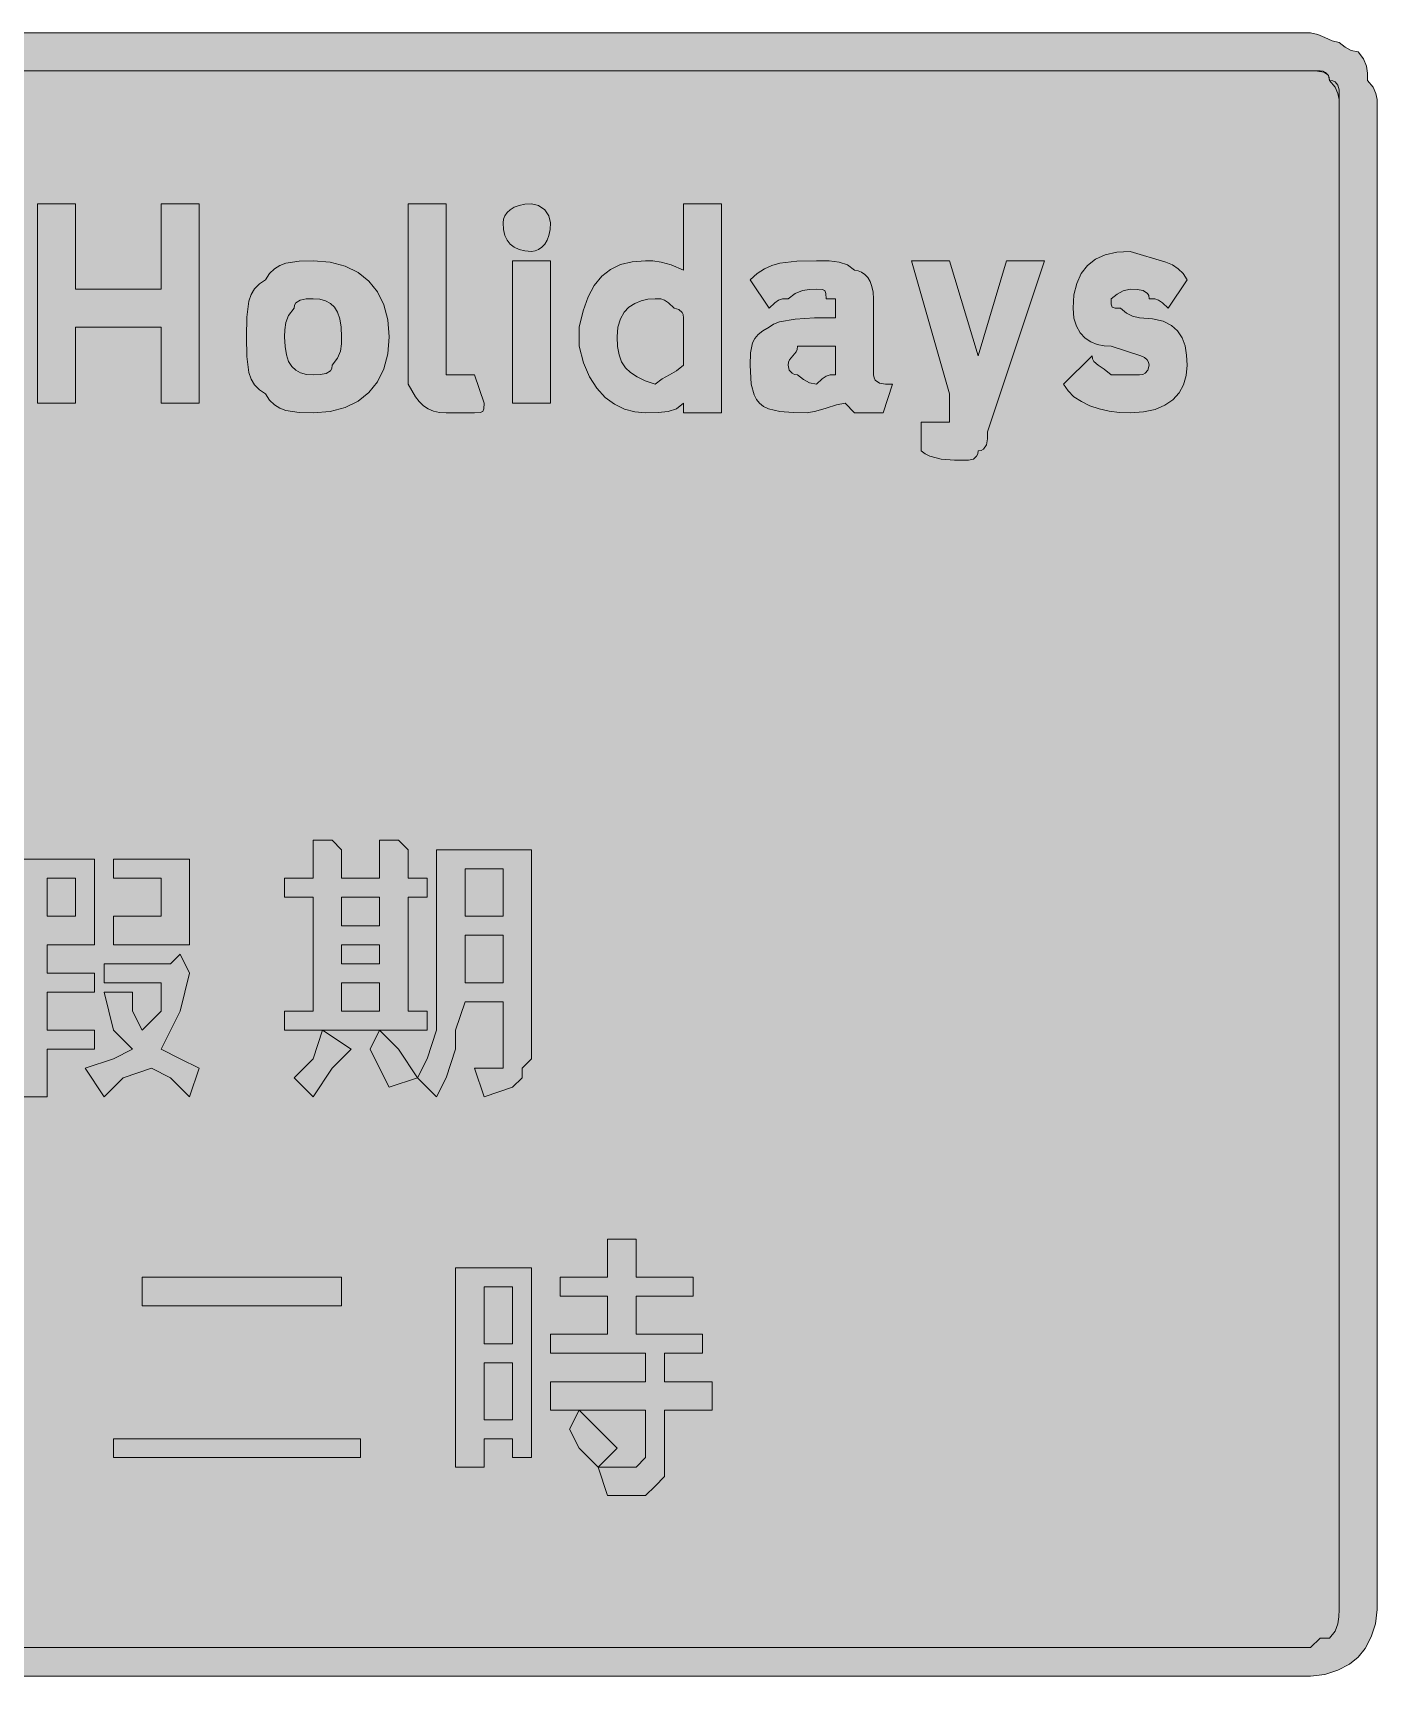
# Model space of a CAD drawing. Header units: metres. Extents: x 12 to 556, y 31 to 238.
# Drawn here: x 386 to 555.8, y 30.7 to 238.3 of the extents above; entities that cross this region are included whole.
import ezdxf

# ---------------------------------------------------------------- set-up
doc = ezdxf.new("R2010")
doc.units = ezdxf.units.M
doc.layers.add('FILL_BLACK_000000', color=7, linetype='Continuous', true_color=0x000000)
doc.layers.add('FILL_WHITE_FFFFFF', color=7, linetype='Continuous', true_color=0xffffff)

msp = doc.modelspace()

# ---------------------------------------------------------------- hatches: boundary and pattern name
at = {"layer": 'FILL_BLACK_000000', "true_color": 0x000000}
h = msp.add_hatch(color=7, dxfattribs=at)
h.dxf.hatch_style = 1
h.paths.add_polyline_path([(548.25, 238.13), (549.15, 237.72), (550.05, 237.31), (550.95, 237.12), (551.7, 236.52), (552.47, 236.11), (553.35, 235.92), (554.04, 235.02), (554.4, 234.12), (554.53, 233.22), (554.55, 232.32), (555.24, 231.44), (555.6, 230.67), (555.75, 229.92), (555.75, 39.12), (555.54, 37.34), (555, 35.67), (554.23, 34.23), (553.35, 33.12), (552.24, 32.24), (550.8, 31.47), (549.13, 30.93), (547.35, 30.72), (20.55, 30.72), (18.77, 30.93), (17.1, 31.47), (15.66, 32.24), (14.55, 33.12), (13.67, 34.23), (12.9, 35.67), (12.36, 37.34), (12.15, 39.12), (12.15, 229.92), (12.36, 231.03), (12.9, 232.47), (14.55, 235.92), (14.95, 235.97), (15.26, 236.11), (15.75, 236.52), (16.24, 236.93), (16.55, 237.07), (16.95, 237.12), (17.85, 237.31), (18.75, 237.72), (19.65, 238.13), (20.55, 238.32), (547.35, 238.32), (548.25, 238.13)])
h.paths.add_polyline_path([(18.75, 233.37), (17.85, 233.01), (16.95, 232.32), (16.76, 231.44), (16.35, 230.67), (15.75, 229.92), (15.75, 39.12), (15.77, 38.43), (15.9, 38.07), (16.26, 37.94), (16.95, 37.92), (16.95, 35.52), (17.85, 35.33), (18.75, 34.92), (19.65, 34.51), (20.55, 34.32), (547.35, 34.32), (548.55, 35.52), (549.75, 35.52), (550.44, 36.42), (550.8, 37.32), (550.93, 38.22), (550.95, 39.12), (550.95, 229.92), (550.8, 230.67), (550.44, 231.44), (549.75, 232.32), (549.7, 232.72), (549.54, 233.01), (549, 233.37), (548.23, 233.5), (547.35, 233.52), (20.55, 233.52), (19.65, 233.5), (18.75, 233.37)], flags=16)
h = msp.add_hatch(color=7, dxfattribs=at)
h.dxf.hatch_style = 1
h.paths.add_polyline_path([(396.15, 205.92), (402.15, 205.92), (402.15, 216.72), (406.95, 216.72), (406.95, 191.52), (402.15, 191.52), (402.15, 201.12), (396.15, 201.12), (391.35, 201.12), (391.35, 191.52), (386.55, 191.52), (386.55, 216.72), (391.35, 216.72), (391.35, 205.92), (396.15, 205.92)])
h = msp.add_hatch(color=7, dxfattribs=at)
h.dxf.hatch_style = 1
h.paths.add_polyline_path([(438.15, 196.32), (438.15, 195.12), (441.75, 195.12), (442.95, 191.52), (442.93, 190.83), (442.8, 190.47), (442.44, 190.34), (441.75, 190.32), (438.15, 190.32), (437.3, 190.38), (436.56, 190.54), (435.89, 190.83), (435.3, 191.22), (434.76, 191.73), (434.27, 192.34), (433.35, 193.92), (433.35, 195.12), (433.35, 216.72), (438.15, 216.72), (438.15, 196.32)])
h = msp.add_hatch(color=7, dxfattribs=at)
h.dxf.hatch_style = 1
h.paths.add_polyline_path([(451.3, 213.48), (451.14, 212.74), (450.91, 212.13), (450.6, 211.62), (450.24, 211.23), (449.83, 210.94), (449.4, 210.78), (448.95, 210.72), (448.11, 210.78), (447.37, 210.94), (446.76, 211.23), (446.25, 211.62), (445.86, 212.13), (445.57, 212.74), (445.41, 213.48), (445.35, 214.32), (445.41, 214.77), (445.57, 215.2), (445.86, 215.61), (446.25, 215.97), (446.76, 216.28), (447.37, 216.51), (448.11, 216.67), (448.95, 216.72), (449.83, 216.51), (450.6, 215.97), (451.14, 215.2), (451.35, 214.32), (451.3, 213.48)])
h = msp.add_hatch(color=7, dxfattribs=at)
h.dxf.hatch_style = 1
h.paths.add_polyline_path([(472.95, 216.72), (472.95, 190.32), (468.15, 190.32), (468.15, 191.52), (467.23, 190.83), (466.2, 190.47), (464.94, 190.34), (463.35, 190.32), (462, 190.43), (460.69, 190.79), (459.43, 191.4), (458.25, 192.27), (457.19, 193.43), (456.26, 194.88), (455.51, 196.64), (454.95, 198.72), (454.95, 199.92), (454.95, 201.12), (455.46, 203.2), (456.09, 204.96), (456.87, 206.41), (457.8, 207.57), (458.9, 208.44), (460.18, 209.05), (461.66, 209.41), (463.35, 209.52), (464.27, 209.5), (465.3, 209.37), (466.56, 209.01), (468.15, 208.32), (468.15, 216.72), (472.95, 216.72)])
h.paths.add_polyline_path([(468.15, 202.32), (468.1, 202.72), (467.96, 203.01), (467.55, 203.37), (466.95, 203.52), (466.24, 204.21), (465.75, 204.57), (465.26, 204.7), (464.55, 204.72), (463.65, 204.66), (462.79, 204.48), (461.98, 204.15), (461.25, 203.67), (460.64, 203.02), (460.16, 202.19), (459.86, 201.16), (459.75, 199.92), (459.81, 198.68), (459.99, 197.63), (460.32, 196.76), (460.8, 196.02), (461.45, 195.4), (462.28, 194.86), (463.31, 194.37), (464.55, 193.92), (465.45, 194.63), (466.35, 195.12), (467.25, 195.61), (468.15, 196.32), (468.15, 201.12), (468.15, 202.32)], flags=16)
h = msp.add_hatch(color=7, dxfattribs=at)
h.dxf.hatch_style = 1
h.paths.add_polyline_path([(531.64, 195.03), (531.3, 193.86), (530.74, 192.84), (529.95, 191.97), (528.94, 191.27), (527.7, 190.75), (526.24, 190.43), (524.55, 190.32), (523.2, 190.38), (521.89, 190.54), (520.63, 190.83), (519.45, 191.22), (518.39, 191.73), (517.46, 192.34), (516.71, 193.08), (516.15, 193.92), (519.75, 197.52), (519.8, 197.12), (519.96, 196.81), (520.5, 196.32), (521.27, 195.83), (522.15, 195.12), (524.55, 195.12), (525.75, 195.12), (526.15, 195.17), (526.44, 195.31), (526.8, 195.72), (526.95, 196.32), (526.89, 196.72), (526.71, 197.03), (526.38, 197.29), (525.9, 197.52), (522.15, 198.72), (521.25, 198.78), (520.39, 198.96), (519.58, 199.29), (518.85, 199.77), (518.24, 200.42), (517.76, 201.25), (517.46, 202.28), (517.35, 203.52), (517.46, 205.21), (517.8, 206.67), (518.36, 207.91), (519.15, 208.92), (520.16, 209.71), (521.4, 210.27), (522.86, 210.61), (524.55, 210.72), (529.05, 209.37), (529.89, 209), (530.63, 208.53), (531.24, 207.91), (531.75, 207.12), (529.35, 203.52), (528.64, 204.21), (528.15, 204.57), (527.66, 204.7), (526.95, 204.72), (526.9, 205.12), (526.74, 205.41), (526.2, 205.77), (525.43, 205.9), (524.55, 205.92), (523.67, 205.73), (522.9, 205.32), (522.15, 204.72), (522.17, 204.03), (522.3, 203.67), (522.66, 203.54), (523.35, 203.52), (524.1, 202.92), (524.87, 202.51), (525.75, 202.32), (527.39, 202.21), (528.71, 201.89), (529.76, 201.37), (530.55, 200.67), (531.12, 199.8), (531.49, 198.78), (531.69, 197.61), (531.75, 196.32), (531.64, 195.03)])
h = msp.add_hatch(color=7, dxfattribs=at)
h.dxf.hatch_style = 1
h.paths.add_polyline_path([(430.29, 195.89), (429.49, 194.25), (428.4, 192.87), (427.02, 191.78), (425.38, 190.98), (423.49, 190.49), (421.35, 190.32), (419.57, 190.36), (417.9, 190.62), (417.14, 190.91), (416.46, 191.33), (415.85, 191.93), (415.35, 192.72), (414.56, 193.23), (413.96, 193.84), (413.54, 194.58), (413.25, 195.42), (412.99, 197.44), (412.95, 199.92), (412.99, 202.39), (413.25, 204.42), (413.54, 205.26), (413.96, 205.99), (414.56, 206.61), (415.35, 207.12), (415.85, 207.91), (416.46, 208.51), (417.14, 208.93), (417.9, 209.22), (419.57, 209.48), (421.35, 209.52), (423.49, 209.35), (425.38, 208.86), (427.02, 208.06), (428.4, 206.97), (429.49, 205.59), (430.29, 203.95), (430.78, 202.06), (430.95, 199.92), (430.78, 197.78), (430.29, 195.89)])
h.paths.add_polyline_path([(424.72, 202.19), (424.44, 203.02), (424.05, 203.67), (423.54, 204.15), (422.92, 204.48), (422.19, 204.66), (421.35, 204.72), (420.47, 204.7), (419.7, 204.57), (419.16, 204.21), (419, 203.92), (418.95, 203.52), (418.26, 202.62), (417.9, 201.72), (417.77, 200.82), (417.75, 199.92), (417.81, 198.68), (417.97, 197.65), (418.26, 196.82), (418.65, 196.17), (419.16, 195.69), (419.77, 195.36), (420.51, 195.18), (421.35, 195.12), (422.23, 195.14), (423, 195.27), (423.54, 195.63), (423.7, 195.92), (423.75, 196.32), (424.44, 197.22), (424.8, 198.12), (424.93, 199.02), (424.95, 199.92), (424.89, 201.16), (424.72, 202.19)], flags=16)
h = msp.add_hatch(color=7, dxfattribs=at)
h.dxf.hatch_style = 1
h.paths.add_polyline_path([(446.55, 191.52), (446.55, 209.52), (451.35, 209.52), (451.35, 191.52), (446.55, 191.52)])
h = msp.add_hatch(color=7, dxfattribs=at)
h.dxf.hatch_style = 1
h.paths.add_polyline_path([(489.75, 190.32), (488.55, 191.52), (487.46, 191.33), (486.15, 190.92), (484.84, 190.51), (483.75, 190.32), (481.97, 190.34), (480.3, 190.47), (478.86, 190.83), (478.25, 191.12), (477.75, 191.52), (477.35, 192.02), (477.06, 192.61), (476.7, 193.92), (476.55, 196.32), (476.59, 197.91), (476.85, 199.17), (477.14, 199.71), (477.56, 200.2), (478.16, 200.67), (478.95, 201.12), (479.51, 201.52), (480.26, 201.81), (482.25, 202.17), (484.69, 202.3), (487.35, 202.32), (487.35, 203.52), (487.35, 204.72), (486.15, 204.72), (486.13, 205.41), (486, 205.77), (485.64, 205.9), (484.95, 205.92), (484.05, 205.9), (483.15, 205.77), (482.25, 205.41), (481.35, 204.72), (480.64, 204.7), (480.15, 204.57), (479.66, 204.21), (478.95, 203.52), (476.55, 207.12), (477.45, 207.91), (478.37, 208.51), (479.31, 208.93), (480.3, 209.22), (482.46, 209.48), (484.95, 209.52), (486.54, 209.5), (487.8, 209.37), (488.83, 209.01), (489.75, 208.32), (490.2, 208.26), (490.63, 208.09), (491.04, 207.81), (491.4, 207.42), (491.71, 206.91), (491.94, 206.29), (492.1, 205.56), (492.15, 204.72), (492.15, 195.12), (492.2, 194.72), (492.36, 194.43), (492.9, 194.07), (493.67, 193.94), (494.55, 193.92), (493.35, 190.32), (489.75, 190.32)])
h.paths.add_polyline_path([(481.86, 195.31), (482.15, 195.17), (482.55, 195.12), (483.3, 194.52), (484.07, 194.11), (484.95, 193.92), (485.66, 194.61), (486.15, 194.97), (486.64, 195.1), (487.35, 195.12), (487.35, 198.72), (482.55, 198.72), (482.5, 198.32), (482.36, 198.01), (481.95, 197.52), (481.54, 197.03), (481.4, 196.72), (481.35, 196.32), (481.5, 195.72), (481.86, 195.31)], flags=16)
h = msp.add_hatch(color=7, dxfattribs=at)
h.dxf.hatch_style = 1
h.paths.add_polyline_path([(506.55, 187.92), (506.53, 187.04), (506.4, 186.27), (506.04, 185.73), (505.75, 185.57), (505.35, 185.52), (505.3, 185.12), (505.16, 184.83), (504.75, 184.47), (504.15, 184.32), (502.37, 184.34), (500.7, 184.47), (499.26, 184.83), (498.65, 185.12), (498.15, 185.52), (498.15, 189.12), (499.35, 189.12), (501.75, 189.12), (501.75, 190.32), (501.75, 191.52), (501.75, 192.72), (496.95, 209.52), (501.75, 209.52), (505.35, 197.52), (508.95, 209.52), (513.75, 209.52), (506.55, 187.92)])
h = msp.add_hatch(color=7, dxfattribs=at)
h.dxf.hatch_style = 1
h.paths.add_polyline_path([(424.95, 135.12), (424.95, 133.92), (424.95, 131.52), (429.75, 131.52), (429.75, 136.32), (432.15, 136.32), (433.35, 135.12), (433.35, 133.92), (433.35, 131.52), (435.75, 131.52), (435.75, 129.12), (433.35, 129.12), (433.35, 114.72), (435.75, 114.72), (435.75, 112.32), (417.75, 112.32), (417.75, 114.72), (421.35, 114.72), (421.35, 129.12), (417.75, 129.12), (417.75, 131.52), (421.35, 131.52), (421.35, 136.32), (423.75, 136.32), (424.95, 135.12)])
h.paths.add_polyline_path([(424.95, 120.72), (429.75, 120.72), (429.75, 123.12), (424.95, 123.12), (424.95, 120.72)], flags=16)
h.paths.add_polyline_path([(424.95, 118.32), (424.95, 114.72), (429.75, 114.72), (429.75, 118.32), (424.95, 118.32)], flags=16)
h.paths.add_polyline_path([(429.75, 129.12), (424.95, 129.12), (424.95, 125.52), (429.75, 125.52), (429.75, 129.12)], flags=16)
h = msp.add_hatch(color=7, dxfattribs=at)
h.dxf.hatch_style = 1
h.paths.add_polyline_path([(447.75, 107.52), (447.75, 106.32), (446.55, 105.12), (442.95, 103.92), (441.75, 107.52), (442.95, 107.52), (445.35, 107.52), (445.35, 108.72), (445.35, 115.92), (440.55, 115.92), (439.35, 112.32), (439.35, 109.92), (438.15, 106.32), (436.95, 103.92), (434.55, 106.32), (435.75, 108.72), (436.95, 112.32), (436.95, 115.92), (436.95, 120.72), (436.95, 135.12), (448.95, 135.12), (448.95, 108.72), (447.75, 107.52)])
h.paths.add_polyline_path([(440.55, 124.32), (440.55, 118.32), (445.35, 118.32), (445.35, 124.32), (440.55, 124.32)], flags=16)
h.paths.add_polyline_path([(445.35, 132.72), (440.55, 132.72), (440.55, 126.72), (445.35, 126.72), (445.35, 132.72)], flags=16)
h = msp.add_hatch(color=7, dxfattribs=at)
h.dxf.hatch_style = 1
h.paths.add_polyline_path([(393.75, 123.12), (387.75, 123.12), (387.75, 119.52), (393.75, 119.52), (393.75, 117.12), (387.75, 117.12), (387.75, 112.32), (393.75, 112.32), (393.75, 109.92), (387.75, 109.92), (387.75, 103.92), (384.15, 103.92), (384.15, 133.92), (393.75, 133.92), (393.75, 123.12)])
h.paths.add_polyline_path([(391.35, 131.52), (387.75, 131.52), (387.75, 126.72), (391.35, 126.72), (391.35, 131.52)], flags=16)
h = msp.add_hatch(color=7, dxfattribs=at)
h.dxf.hatch_style = 1
h.paths.add_polyline_path([(405.75, 133.92), (405.75, 123.12), (396.15, 123.12), (396.15, 126.72), (402.15, 126.72), (402.15, 131.52), (396.15, 131.52), (396.15, 133.92), (405.75, 133.92)])
h = msp.add_hatch(color=7, dxfattribs=at)
h.dxf.hatch_style = 1
h.paths.add_polyline_path([(403.35, 120.72), (404.55, 121.92), (405.75, 119.52), (404.55, 114.72), (402.15, 109.92), (404.55, 108.72), (406.95, 107.52), (405.75, 103.92), (403.35, 106.32), (400.95, 107.52), (397.35, 106.32), (394.95, 103.92), (392.55, 107.52), (396.15, 108.72), (398.55, 109.92), (396.15, 112.32), (394.95, 117.12), (398.55, 117.12), (398.55, 114.72), (399.75, 112.32), (402.15, 114.72), (402.15, 118.32), (394.95, 118.32), (394.95, 120.72), (403.35, 120.72)])
h = msp.add_hatch(color=7, dxfattribs=at)
h.dxf.hatch_style = 1
h.paths.add_polyline_path([(421.35, 108.72), (422.55, 112.32), (426.15, 109.92), (423.75, 107.52), (421.35, 103.92), (418.95, 106.32), (421.35, 108.72)])
h = msp.add_hatch(color=7, dxfattribs=at)
h.dxf.hatch_style = 1
h.paths.add_polyline_path([(432.15, 109.92), (434.55, 106.32), (430.95, 105.12), (429.75, 107.52), (428.55, 109.92), (429.75, 112.32), (432.15, 109.92)])
h = msp.add_hatch(color=7, dxfattribs=at)
h.dxf.hatch_style = 1
h.paths.add_polyline_path([(458.55, 78.72), (452.55, 78.72), (452.55, 81.12), (458.55, 81.12), (458.55, 85.92), (462.15, 85.92), (462.15, 84.72), (462.15, 81.12), (469.35, 81.12), (469.35, 78.72), (462.15, 78.72), (462.15, 73.92), (470.55, 73.92), (470.55, 71.52), (465.75, 71.52), (465.75, 67.92), (471.75, 67.92), (471.75, 64.32), (465.75, 64.32), (465.75, 57.12), (465.75, 55.92), (464.55, 54.72), (463.35, 53.52), (462.15, 53.52), (458.55, 53.52), (457.35, 57.12), (460.95, 57.12), (462.15, 57.12), (463.35, 58.32), (463.35, 64.32), (451.35, 64.32), (451.35, 67.92), (463.35, 67.92), (463.35, 71.52), (451.35, 71.52), (451.35, 73.92), (458.55, 73.92), (458.55, 78.72)])
h = msp.add_hatch(color=7, dxfattribs=at)
h.dxf.hatch_style = 1
h.paths.add_polyline_path([(424.95, 81.12), (424.95, 77.52), (399.75, 77.52), (399.75, 81.12), (424.95, 81.12)])
h = msp.add_hatch(color=7, dxfattribs=at)
h.dxf.hatch_style = 1
h.paths.add_polyline_path([(446.55, 58.32), (446.55, 60.72), (442.95, 60.72), (442.95, 57.12), (439.35, 57.12), (439.35, 58.32), (439.35, 82.32), (448.95, 82.32), (448.95, 58.32), (446.55, 58.32)])
h.paths.add_polyline_path([(442.95, 79.92), (442.95, 72.72), (446.55, 72.72), (446.55, 79.92), (442.95, 79.92)], flags=16)
h.paths.add_polyline_path([(446.55, 70.32), (442.95, 70.32), (442.95, 63.12), (446.55, 63.12), (446.55, 70.32)], flags=16)
h = msp.add_hatch(color=7, dxfattribs=at)
h.dxf.hatch_style = 1
h.paths.add_polyline_path([(457.35, 61.92), (459.75, 59.52), (457.35, 57.12), (454.95, 59.52), (453.75, 61.92), (454.95, 64.32), (457.35, 61.92)])
h = msp.add_hatch(color=7, dxfattribs=at)
h.dxf.hatch_style = 1
h.paths.add_polyline_path([(427.35, 60.72), (427.35, 58.32), (396.15, 58.32), (396.15, 60.72), (427.35, 60.72)])
at = {"layer": 'FILL_WHITE_FFFFFF', "true_color": 0xffffff}
h = msp.add_hatch(color=7, dxfattribs=at)
h.dxf.hatch_style = 1
h.paths.add_polyline_path([(547.35, 233.52), (548.55, 233.52), (548.95, 233.47), (549.24, 233.33), (549.6, 232.92), (549.75, 232.32), (550.15, 232.27), (550.44, 232.13), (550.8, 231.72), (550.95, 231.12), (550.95, 229.92), (550.95, 39.12), (550.93, 38.22), (550.8, 37.32), (550.44, 36.42), (549.75, 35.52), (548.55, 35.52), (547.35, 34.32), (20.55, 34.32), (19.65, 34.51), (18.75, 34.92), (17.85, 35.33), (16.95, 35.52), (16.76, 36.42), (16.35, 37.32), (15.94, 38.22), (15.75, 39.12), (15.75, 229.92), (16.35, 230.67), (16.76, 231.44), (16.95, 232.32), (17.85, 233.01), (18.75, 233.37), (19.65, 233.5), (20.55, 233.52), (547.35, 233.52)])

# ---------------------------------------------------------------- linework, layer by layer
at = {"layer": 'FILL_BLACK_000000', "lineweight": 0, "true_color": 0x000000}
for points in [[(20.55, 238.32), (547.35, 238.32), (548.25, 238.13), (549.15, 237.72), (550.05, 237.31), (550.95, 237.12), (551.7, 236.52), (552.47, 236.11), (553.35, 235.92), (554.04, 235.02), (554.4, 234.12), (554.53, 233.22), (554.55, 232.32), (555.24, 231.44), (555.6, 230.67), (555.75, 229.92), (555.75, 39.12), (555.54, 37.34), (555, 35.67), (554.23, 34.23), (553.35, 33.12), (552.24, 32.24), (550.8, 31.47), (549.13, 30.93), (547.35, 30.72), (20.55, 30.72)], [(20.55, 34.32), (547.35, 34.32), (548.55, 35.52), (549.75, 35.52), (550.44, 36.42), (550.8, 37.32), (550.93, 38.22), (550.95, 39.12), (550.95, 229.92), (550.8, 230.67), (550.44, 231.44), (549.75, 232.32), (549.7, 232.72), (549.54, 233.01), (549, 233.37), (548.23, 233.5), (547.35, 233.52), (20.55, 233.52)]]:
    msp.add_lwpolyline(points, dxfattribs=at)
for points in [[(396.15, 205.92), (402.15, 205.92), (402.15, 216.72), (406.95, 216.72), (406.95, 191.52), (402.15, 191.52), (402.15, 201.12), (396.15, 201.12), (391.35, 201.12), (391.35, 191.52), (386.55, 191.52), (386.55, 216.72), (391.35, 216.72), (391.35, 205.92)], [(438.15, 196.32), (438.15, 195.12), (441.75, 195.12), (442.95, 191.52), (442.93, 190.83), (442.8, 190.47), (442.44, 190.34), (441.75, 190.32), (438.15, 190.32), (437.3, 190.38), (436.56, 190.54), (435.89, 190.83), (435.3, 191.22), (434.76, 191.73), (434.27, 192.34), (433.35, 193.92), (433.35, 195.12), (433.35, 216.72), (438.15, 216.72)], [(451.3, 213.48), (451.14, 212.74), (450.91, 212.13), (450.6, 211.62), (450.24, 211.23), (449.83, 210.94), (449.4, 210.78), (448.95, 210.72), (448.11, 210.78), (447.37, 210.94), (446.76, 211.23), (446.25, 211.62), (445.86, 212.13), (445.57, 212.74), (445.41, 213.48), (445.35, 214.32), (445.41, 214.77), (445.57, 215.2), (445.86, 215.61), (446.25, 215.97), (446.76, 216.28), (447.37, 216.51), (448.11, 216.67), (448.95, 216.72), (449.83, 216.51), (450.6, 215.97), (451.14, 215.2), (451.35, 214.32)], [(472.95, 216.72), (472.95, 190.32), (468.15, 190.32), (468.15, 191.52), (467.23, 190.83), (466.2, 190.47), (464.94, 190.34), (463.35, 190.32), (462, 190.43), (460.69, 190.79), (459.43, 191.4), (458.25, 192.27), (457.19, 193.43), (456.26, 194.88), (455.51, 196.64), (454.95, 198.72), (454.95, 199.92), (454.95, 201.12), (455.46, 203.2), (456.09, 204.96), (456.87, 206.41), (457.8, 207.57), (458.9, 208.44), (460.18, 209.05), (461.66, 209.41), (463.35, 209.52), (464.27, 209.5), (465.3, 209.37), (466.56, 209.01), (468.15, 208.32), (468.15, 216.72)], [(531.64, 195.03), (531.3, 193.86), (530.74, 192.84), (529.95, 191.97), (528.94, 191.27), (527.7, 190.75), (526.24, 190.43), (524.55, 190.32), (523.2, 190.38), (521.89, 190.54), (520.63, 190.83), (519.45, 191.22), (518.39, 191.73), (517.46, 192.34), (516.71, 193.08), (516.15, 193.92), (519.75, 197.52), (519.8, 197.12), (519.96, 196.81), (520.5, 196.32), (521.27, 195.83), (522.15, 195.12), (524.55, 195.12), (525.75, 195.12), (526.15, 195.17), (526.44, 195.31), (526.8, 195.72), (526.95, 196.32), (526.89, 196.72), (526.71, 197.03), (526.38, 197.29), (525.9, 197.52), (522.15, 198.72), (521.25, 198.78), (520.39, 198.96), (519.58, 199.29), (518.85, 199.77), (518.24, 200.42), (517.76, 201.25), (517.46, 202.28), (517.35, 203.52), (517.46, 205.21), (517.8, 206.67), (518.36, 207.91), (519.15, 208.92), (520.16, 209.71), (521.4, 210.27), (522.86, 210.61), (524.55, 210.72), (529.05, 209.37), (529.89, 209), (530.63, 208.53), (531.24, 207.91), (531.75, 207.12), (529.35, 203.52), (528.64, 204.21), (528.15, 204.57), (527.66, 204.7), (526.95, 204.72), (526.9, 205.12), (526.74, 205.41), (526.2, 205.77), (525.43, 205.9), (524.55, 205.92), (523.67, 205.73), (522.9, 205.32), (522.15, 204.72), (522.17, 204.03), (522.3, 203.67), (522.66, 203.54), (523.35, 203.52), (524.1, 202.92), (524.87, 202.51), (525.75, 202.32), (527.39, 202.21), (528.71, 201.89), (529.76, 201.37), (530.55, 200.67), (531.12, 199.8), (531.49, 198.78), (531.69, 197.61), (531.75, 196.32)], [(430.29, 195.89), (429.49, 194.25), (428.4, 192.87), (427.02, 191.78), (425.38, 190.98), (423.49, 190.49), (421.35, 190.32), (419.57, 190.36), (417.9, 190.62), (417.14, 190.91), (416.46, 191.33), (415.85, 191.93), (415.35, 192.72), (414.56, 193.23), (413.96, 193.84), (413.54, 194.58), (413.25, 195.42), (412.99, 197.44), (412.95, 199.92), (412.99, 202.39), (413.25, 204.42), (413.54, 205.26), (413.96, 205.99), (414.56, 206.61), (415.35, 207.12), (415.85, 207.91), (416.46, 208.51), (417.14, 208.93), (417.9, 209.22), (419.57, 209.48), (421.35, 209.52), (423.49, 209.35), (425.38, 208.86), (427.02, 208.06), (428.4, 206.97), (429.49, 205.59), (430.29, 203.95), (430.78, 202.06), (430.95, 199.92), (430.78, 197.78)], [(446.55, 191.52), (446.55, 209.52), (451.35, 209.52), (451.35, 191.52)], [(489.75, 190.32), (488.55, 191.52), (487.46, 191.33), (486.15, 190.92), (484.84, 190.51), (483.75, 190.32), (481.97, 190.34), (480.3, 190.47), (478.86, 190.83), (478.25, 191.12), (477.75, 191.52), (477.35, 192.02), (477.06, 192.61), (476.7, 193.92), (476.55, 196.32), (476.59, 197.91), (476.85, 199.17), (477.14, 199.71), (477.56, 200.2), (478.16, 200.67), (478.95, 201.12), (479.51, 201.52), (480.26, 201.81), (482.25, 202.17), (484.69, 202.3), (487.35, 202.32), (487.35, 203.52), (487.35, 204.72), (486.15, 204.72), (486.13, 205.41), (486, 205.77), (485.64, 205.9), (484.95, 205.92), (484.05, 205.9), (483.15, 205.77), (482.25, 205.41), (481.35, 204.72), (480.64, 204.7), (480.15, 204.57), (479.66, 204.21), (478.95, 203.52), (476.55, 207.12), (477.45, 207.91), (478.37, 208.51), (479.31, 208.93), (480.3, 209.22), (482.46, 209.48), (484.95, 209.52), (486.54, 209.5), (487.8, 209.37), (488.83, 209.01), (489.75, 208.32), (490.2, 208.26), (490.63, 208.09), (491.04, 207.81), (491.4, 207.42), (491.71, 206.91), (491.94, 206.29), (492.1, 205.56), (492.15, 204.72), (492.15, 195.12), (492.2, 194.72), (492.36, 194.43), (492.9, 194.07), (493.67, 193.94), (494.55, 193.92), (493.35, 190.32)], [(506.55, 187.92), (506.53, 187.04), (506.4, 186.27), (506.04, 185.73), (505.75, 185.57), (505.35, 185.52), (505.3, 185.12), (505.16, 184.83), (504.75, 184.47), (504.15, 184.32), (502.37, 184.34), (500.7, 184.47), (499.26, 184.83), (498.65, 185.12), (498.15, 185.52), (498.15, 189.12), (499.35, 189.12), (501.75, 189.12), (501.75, 190.32), (501.75, 191.52), (501.75, 192.72), (496.95, 209.52), (501.75, 209.52), (505.35, 197.52), (508.95, 209.52), (513.75, 209.52)], [(424.72, 202.19), (424.44, 203.02), (424.05, 203.67), (423.54, 204.15), (422.92, 204.48), (422.19, 204.66), (421.35, 204.72), (420.47, 204.7), (419.7, 204.57), (419.16, 204.21), (419, 203.92), (418.95, 203.52), (418.26, 202.62), (417.9, 201.72), (417.77, 200.82), (417.75, 199.92), (417.81, 198.68), (417.97, 197.65), (418.26, 196.82), (418.65, 196.17), (419.16, 195.69), (419.77, 195.36), (420.51, 195.18), (421.35, 195.12), (422.23, 195.14), (423, 195.27), (423.54, 195.63), (423.7, 195.92), (423.75, 196.32), (424.44, 197.22), (424.8, 198.12), (424.93, 199.02), (424.95, 199.92), (424.89, 201.16)], [(468.15, 202.32), (468.1, 202.72), (467.96, 203.01), (467.55, 203.37), (466.95, 203.52), (466.24, 204.21), (465.75, 204.57), (465.26, 204.7), (464.55, 204.72), (463.65, 204.66), (462.79, 204.48), (461.98, 204.15), (461.25, 203.67), (460.64, 203.02), (460.16, 202.19), (459.86, 201.16), (459.75, 199.92), (459.81, 198.68), (459.99, 197.63), (460.32, 196.76), (460.8, 196.02), (461.45, 195.4), (462.28, 194.86), (463.31, 194.37), (464.55, 193.92), (465.45, 194.63), (466.35, 195.12), (467.25, 195.61), (468.15, 196.32), (468.15, 201.12)], [(481.86, 195.31), (482.15, 195.17), (482.55, 195.12), (483.3, 194.52), (484.07, 194.11), (484.95, 193.92), (485.66, 194.61), (486.15, 194.97), (486.64, 195.1), (487.35, 195.12), (487.35, 198.72), (482.55, 198.72), (482.5, 198.32), (482.36, 198.01), (481.95, 197.52), (481.54, 197.03), (481.4, 196.72), (481.35, 196.32), (481.5, 195.72)], [(424.95, 135.12), (424.95, 133.92), (424.95, 131.52), (429.75, 131.52), (429.75, 136.32), (432.15, 136.32), (433.35, 135.12), (433.35, 133.92), (433.35, 131.52), (435.75, 131.52), (435.75, 129.12), (433.35, 129.12), (433.35, 114.72), (435.75, 114.72), (435.75, 112.32), (417.75, 112.32), (417.75, 114.72), (421.35, 114.72), (421.35, 129.12), (417.75, 129.12), (417.75, 131.52), (421.35, 131.52), (421.35, 136.32), (423.75, 136.32)], [(447.75, 107.52), (447.75, 106.32), (446.55, 105.12), (442.95, 103.92), (441.75, 107.52), (442.95, 107.52), (445.35, 107.52), (445.35, 108.72), (445.35, 115.92), (440.55, 115.92), (439.35, 112.32), (439.35, 109.92), (438.15, 106.32), (436.95, 103.92), (434.55, 106.32), (435.75, 108.72), (436.95, 112.32), (436.95, 115.92), (436.95, 120.72), (436.95, 135.12), (448.95, 135.12), (448.95, 108.72)], [(393.75, 123.12), (387.75, 123.12), (387.75, 119.52), (393.75, 119.52), (393.75, 117.12), (387.75, 117.12), (387.75, 112.32), (393.75, 112.32), (393.75, 109.92), (387.75, 109.92), (387.75, 103.92), (384.15, 103.92), (384.15, 133.92), (393.75, 133.92)], [(405.75, 133.92), (405.75, 123.12), (396.15, 123.12), (396.15, 126.72), (402.15, 126.72), (402.15, 131.52), (396.15, 131.52), (396.15, 133.92)], [(391.35, 131.52), (387.75, 131.52), (387.75, 126.72), (391.35, 126.72)], [(445.35, 132.72), (440.55, 132.72), (440.55, 126.72), (445.35, 126.72)], [(429.75, 129.12), (424.95, 129.12), (424.95, 125.52), (429.75, 125.52)], [(424.95, 120.72), (429.75, 120.72), (429.75, 123.12), (424.95, 123.12)], [(440.55, 124.32), (440.55, 118.32), (445.35, 118.32), (445.35, 124.32)], [(403.35, 120.72), (404.55, 121.92), (405.75, 119.52), (404.55, 114.72), (402.15, 109.92), (404.55, 108.72), (406.95, 107.52), (405.75, 103.92), (403.35, 106.32), (400.95, 107.52), (397.35, 106.32), (394.95, 103.92), (392.55, 107.52), (396.15, 108.72), (398.55, 109.92), (396.15, 112.32), (394.95, 117.12), (398.55, 117.12), (398.55, 114.72), (399.75, 112.32), (402.15, 114.72), (402.15, 118.32), (394.95, 118.32), (394.95, 120.72)], [(424.95, 118.32), (424.95, 114.72), (429.75, 114.72), (429.75, 118.32)], [(421.35, 108.72), (422.55, 112.32), (426.15, 109.92), (423.75, 107.52), (421.35, 103.92), (418.95, 106.32)], [(432.15, 109.92), (434.55, 106.32), (430.95, 105.12), (429.75, 107.52), (428.55, 109.92), (429.75, 112.32)], [(458.55, 78.72), (452.55, 78.72), (452.55, 81.12), (458.55, 81.12), (458.55, 85.92), (462.15, 85.92), (462.15, 84.72), (462.15, 81.12), (469.35, 81.12), (469.35, 78.72), (462.15, 78.72), (462.15, 73.92), (470.55, 73.92), (470.55, 71.52), (465.75, 71.52), (465.75, 67.92), (471.75, 67.92), (471.75, 64.32), (465.75, 64.32), (465.75, 57.12), (465.75, 55.92), (464.55, 54.72), (463.35, 53.52), (462.15, 53.52), (458.55, 53.52), (457.35, 57.12), (460.95, 57.12), (462.15, 57.12), (463.35, 58.32), (463.35, 64.32), (451.35, 64.32), (451.35, 67.92), (463.35, 67.92), (463.35, 71.52), (451.35, 71.52), (451.35, 73.92), (458.55, 73.92)], [(424.95, 81.12), (424.95, 77.52), (399.75, 77.52), (399.75, 81.12)], [(446.55, 58.32), (446.55, 60.72), (442.95, 60.72), (442.95, 57.12), (439.35, 57.12), (439.35, 58.32), (439.35, 82.32), (448.95, 82.32), (448.95, 58.32)], [(442.95, 79.92), (442.95, 72.72), (446.55, 72.72), (446.55, 79.92)], [(446.55, 70.32), (442.95, 70.32), (442.95, 63.12), (446.55, 63.12)], [(457.35, 61.92), (459.75, 59.52), (457.35, 57.12), (454.95, 59.52), (453.75, 61.92), (454.95, 64.32)], [(427.35, 60.72), (427.35, 58.32), (396.15, 58.32), (396.15, 60.72)]]:
    msp.add_lwpolyline(points, close=True, dxfattribs=at)
at = {"layer": 'FILL_WHITE_FFFFFF', "lineweight": 0, "true_color": 0xffffff}
msp.add_lwpolyline([(20.55, 233.52), (547.35, 233.52), (548.55, 233.52), (548.95, 233.47), (549.24, 233.33), (549.6, 232.92), (549.75, 232.32), (550.15, 232.27), (550.44, 232.13), (550.8, 231.72), (550.95, 231.12), (550.95, 229.92), (550.95, 39.12), (550.93, 38.22), (550.8, 37.32), (550.44, 36.42), (549.75, 35.52), (548.55, 35.52), (547.35, 34.32), (20.55, 34.32)], dxfattribs=at)

doc.saveas('drawing.dxf')
